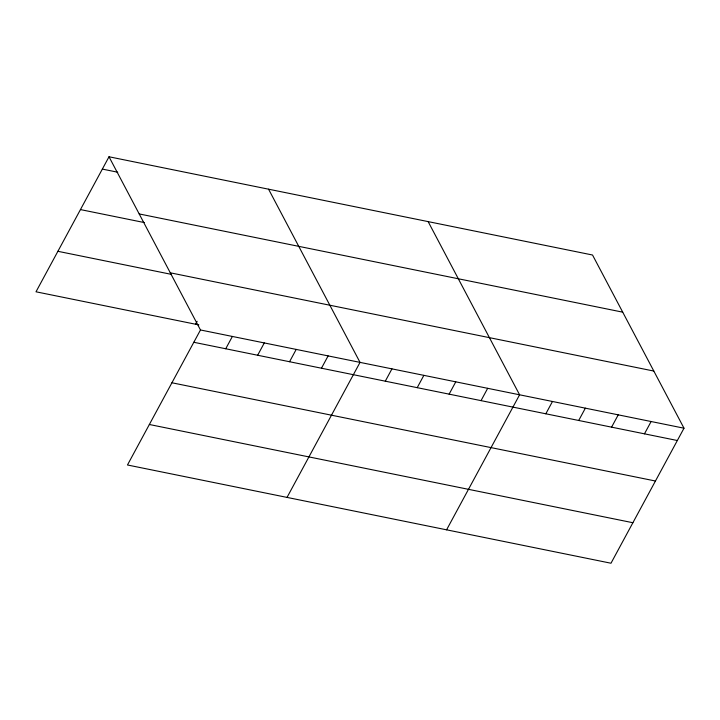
<?xml version="1.0" encoding="UTF-8"?>
<svg xmlns="http://www.w3.org/2000/svg" width="720" height="720" viewBox="0 0 720 720"><rect width="100%" height="100%" fill="white"/><g stroke="black" fill="none" stroke-linecap="round" stroke-linejoin="round"><path stroke-width="1.08" d="M109.008 156.771L200.475 329.967L127.467 464.985L610.992 563.229L684 428.202L592.533 255.015L109.008 156.771L36 291.798L198.864 324.891M195.561 324.216L197.127 321.327M225.729 348.759L232.38 336.447M257.643 355.248L264.294 342.936M289.548 361.728L296.208 349.416M321.462 368.217L328.122 355.896M287.028 497.403L360.036 362.385L268.569 189.189M385.29 381.186L391.95 368.865M417.204 387.666L423.864 375.354M449.118 394.146L455.778 381.834M481.032 400.635L487.683 388.314M446.589 529.821L519.597 394.803L428.139 221.607M545.823 413.793L552.483 401.481M578.7 420.48L585.36 408.159M611.577 427.158L618.237 414.846M644.463 433.836L651.123 421.524M102.348 169.092L117.756 172.215M139.194 213.93L622.719 312.165M80.451 209.583L144.279 222.552M170.289 272.808L653.814 371.052M57.897 251.307L171.243 274.329M200.475 329.967L684 428.202M193.815 342.279L677.34 440.514M171.918 382.77L655.443 481.014M149.355 424.494L632.889 522.729"/></g></svg>
